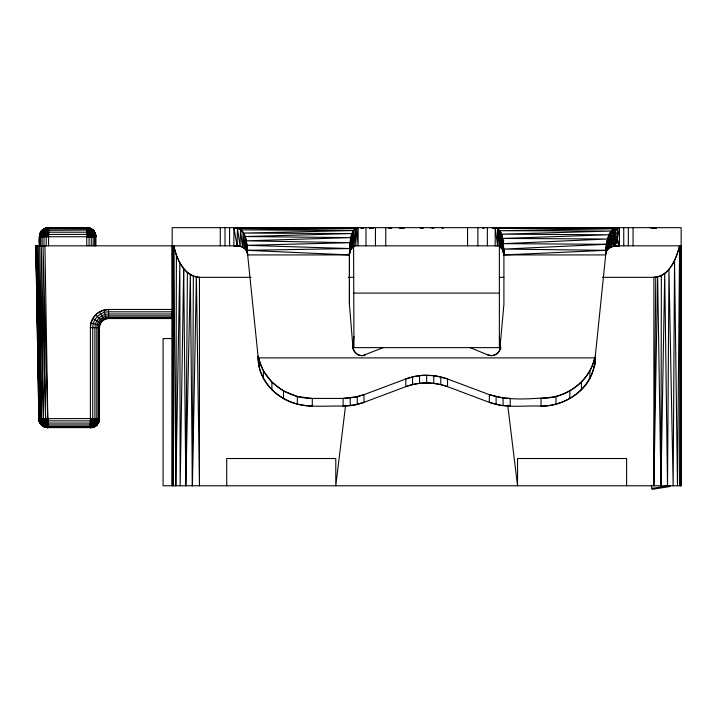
<?xml version="1.0" encoding="UTF-8"?>
<svg xmlns="http://www.w3.org/2000/svg" width="717" height="717" viewBox="0 0 717 717"><rect width="100%" height="100%" fill="white"/><g stroke="black" fill="none" stroke-linecap="round" stroke-linejoin="round"><path stroke-width="1.08" d="M239.783 245.832L35.85 245.832L38.87 418.683L39.955 422.815L41.461 424.876L44.033 426.732L47.958 427.61L44.938 245.832L35.85 245.832L38.87 418.683C38.826 423.487 43.163 427.69 47.958 427.61L90.387 427.61C95.253 427.744 99.564 423.362 99.475 418.522L99.475 327.633C99.439 322.767 103.696 318.509 108.563 318.545L171.999 318.545M43.396 229.843C39.614 229.798 39.05 241.091 40.161 233.509C41.021 230.39 44.248 228.114 47.483 228.965L48.577 227.863C39.462 227.361 37.777 239.236 39.489 245.832M86.748 245.832L86.748 227.656C91.615 227.656 95.719 231.941 95.836 236.744C96.634 232.308 89.966 225.989 86.748 228.373L88.863 228.329L86.748 227.656L48.577 227.656C43.71 227.594 39.39 231.851 39.489 236.744L95.836 236.744L95.836 245.832M383.407 347.512L362.838 355.578A8.98 8.98 0 0 1 357.021 354.153L354.252 351.276L352.934 347.288L349.412 304.268L349.412 254.92C350.64 246.343 347.844 231.143 358.142 227.656L358.142 245.832L356.627 227.881L233.885 227.656L233.885 245.832C239.899 245.053 247.607 247.957 247.661 254.92L258.111 356.752M497.544 245.232L495.196 227.656L619.452 227.656L619.452 245.832C613.42 245.062 605.748 247.974 605.668 254.92L503.917 254.92C503.209 246.065 504.481 235.212 497.759 228.356L497.544 245.832L497.759 228.356L495.196 227.656L495.196 245.832C500.627 243.529 504.275 250.296 503.917 254.92L503.917 304.268L499.767 349.923A8.98 8.98 0 0 1 495.832 354.44A9.061 9.061 0 0 1 492.014 355.587L487.856 354.942L469.922 347.512M258.048 356.188C257.448 375.556 270.632 393.077 287.929 400.928C305.325 408.556 324.702 405.526 343.111 406.118C350.228 406.028 357.281 404.764 363.976 402.354L405.795 386.66C419.158 381.731 434.179 381.731 447.533 386.66L489.353 402.354C505.87 408.573 523.867 405.293 541.039 406.118C557.602 405.974 573.797 398.957 584.678 386.364C591.821 377.778 594.94 367.113 595.289 356.188L606.501 247.141L605.928 250.332L503.917 254.92C501.694 246.935 504.123 238.169 499.91 230.65L499.373 245.832L499.373 347.628L353.956 347.628L353.517 230.498L355.247 228.58L358.142 227.656L233.885 227.656L237.157 245.94C241.701 245.94 246.791 248.458 247.401 253.397C247.177 243.932 246.558 227.854 233.885 227.656L237.892 228.14M503.334 250.896L502.554 238.537L502.223 249.005L503.8 253.289L503.334 243.807L502.949 250.296M503.755 252.859L503.764 249.22L503.468 251.739M558.534 228.365L619.452 227.656C609.226 227.164 606.268 239.344 607.514 247.49L608.706 248.36C607.944 240.15 608.034 227.02 619.452 227.656L617.382 238.627L613.922 246.209L612.936 242.982L612.936 229.323L610.759 234.584L610.651 247.141L608.939 245.474L608.939 234.674L610.651 234.701L610.759 243.968L613.922 242.713L612.936 239.568L613.922 235.723L613.922 232.236L612.936 229.323M608.706 248.36L608.706 237.856L607.514 238.994L606.501 244.291L605.928 253.397C606.761 247.051 614.102 245.465 619.452 245.832L617.382 238.627L615.446 238.86L617.382 235.006L615.446 231.716L617.382 227.764L617.382 242.247L619.452 245.832M602.379 277.318L653.886 277.318C669.49 276.43 676.301 258.685 679.591 245.832L680.218 485.776L680.451 245.832M172.179 338.541L163.091 338.541L163.091 485.776L681.15 485.776L681.15 227.656L172.179 227.656L172.179 485.776L172.358 245.832L173.111 485.776L173.738 245.832C176.696 258.909 183.875 276.412 199.451 277.318L250.95 277.318M175.835 485.776L173.738 245.832L176.212 254.831L179.608 262.53L183.677 268.624L180.164 485.776L179.833 262.897L175.835 485.776L176.409 255.333M239.442 245.841L233.885 245.832L237.157 245.94L237.426 228.015L240.087 246.334L240.545 229.431L242.471 247.06L243.153 232.281L243.995 247.876L245.026 236.305L245.259 248.951L246.281 241.055L246.971 251.748C247.087 242.955 245.949 227.414 233.885 227.656M660.94 485.776L664.722 273.401L667.518 485.776L668.952 269.44L673.164 485.776L674.527 260.934L677.493 485.776L679.591 245.832C676.292 258.631 669.544 276.61 653.886 277.318L653.886 485.776L657.632 276.861L660.94 485.776L661.37 275.471M35.967 245.85L39.175 418.674C38.234 424.679 46.919 424.356 45.601 418.558L43.047 245.85L47.958 427.61C43.334 427.69 38.539 423.496 39.175 418.674L36.289 245.859L40.08 418.656C41.694 421.946 44.409 425.557 47.976 427.189L45.798 427.359L41.729 425.145M192.389 485.776L193.357 276.099L187.415 272.442L183.704 268.651L185.811 485.776L190.346 274.575L192.389 485.776L196.404 277.013L193.357 276.099M246.254 250.251L246.281 241.055M680.218 485.776L680.98 245.832L681.15 485.776M95.836 236.744C95.917 231.833 91.579 227.612 86.748 227.656C95.209 230.587 92.233 228.633 95.836 236.744L95.522 234.396L94.339 232.693L94.411 233.276M185.811 485.776L187.415 272.442M653.886 485.776L655.75 277.201M502.241 248.423L501.47 234.19L501.308 247.903L501.47 234.19L500.403 247.15L502.554 248.978M48.577 228.66C46.955 225.532 42.33 231.116 40.797 232.873L41.765 230.749L44.033 228.875L48.577 227.656L47.582 227.889L48.577 228.373M88.137 228.293L87.591 227.746L86.748 230.318L91.884 230.838L94.895 233.061L95.236 235.239L94.527 236.744L94.241 231.761L90.378 230.032L48.577 230.318M349.959 251.407L350.604 249.848L350.111 242.839C349.349 266.688 347.189 248.808 353.956 245.832L355.247 228.58L355.784 245.832L356.627 227.881L237.784 228.105L355.166 228.633L241.1 229.852L353.436 230.551L243.619 233.079L352.002 233.545L245.106 236.547L350.891 237.632L246.236 240.813L350.084 242.704L246.962 245.331L349.591 248.548L247.401 250.332L247.661 254.92L349.412 254.92L350.936 237.712L353.517 230.498L353.517 246.056L350.111 250.547L349.457 253.926L349.412 304.268M171.999 318.231L108.563 318.231C103.526 318.205 99.134 322.605 99.161 327.633L99.206 420.709L99.358 418.522C99.645 422.25 96.84 425.844 93.416 426.974C96.912 426.758 102.773 417.679 96.956 418.522L94.142 422.286L90.387 424.948L47.958 424.948M93.64 231.985C94.51 229.825 88.594 227.423 89.571 228.436M48.577 227.863L48.12 228.338C43.862 227.45 39.211 231.716 42.052 235.893L41.568 236.744L40.493 236.744C39.417 232.792 42.33 228.804 46.22 227.97L86.748 227.97C92.341 227.119 92.565 235.248 86.748 234.396L48.577 234.396M171.999 309.457L108.563 309.457L101.393 310.945A17.916 17.916 0 0 0 92.43 319.298L90.942 323.268L90.387 327.633L90.387 427.61C96.239 428.73 98.552 420.162 92.161 419.508L91.391 418.522L90.387 424.948C94.088 424.464 98.13 422.331 99.206 418.504L98.525 422.205L97.413 423.935L96.598 424.482L98.901 421.56L98.552 418.486L95.307 422.573L90.387 424.948C92.887 431.069 100.38 422.591 99.475 418.522L38.87 418.683L39.543 421.641L41.183 423.747L41.048 423.191M39.175 420.861L40.627 423.308L42.375 424.347L43.217 423.182L41.622 421.999L41.452 420.01L39.632 245.859L43.414 418.603L41.622 421.999C41.962 425.038 44.678 428.219 47.976 427.189L47.376 427.574M247.401 250.332L349.412 254.92L349.6 248.691L349.95 251.075M350.586 249.355L350.936 237.712L351.491 248.485L350.604 249.848M610.759 234.584L612.936 236.153L610.759 237.712L612.936 239.568L610.759 240.84L612.936 242.982L610.651 247.141L610.759 231.448M39.534 236.744L39.569 235.902L47.734 227.746L48.577 227.71M351.473 247.867L352.083 233.545L352.612 247.383L352.083 247.159L352.083 233.545M258.174 357.326L258.245 357.891L595.083 357.891L594.949 360.526L594.68 357.891C589.356 382.26 565.283 398.374 541.039 398.437L541.039 406.118C568.348 406.593 595.917 384.527 595.289 356.188M41.505 232.165L41.855 230.659L43.97 229.27M605.928 253.397L606.143 249.453L608.706 243.108L607.514 243.242L606.143 251.443L606.501 244.309L608.939 234.674M352.603 246.684L353.517 230.498M97.127 424.616L93.819 426.785L90.387 424.948L93.99 418.522L96.598 421.426L96.947 423.469L94.536 426.606L90.387 427.61L93.093 426.938M98.166 423.227C100.129 415.95 98.256 426.194 94.536 426.606M606.914 243.188L607.048 241.055L606.77 242.83M92.878 231.232L93.174 230.318L91.292 228.875L93.604 230.793L94.769 233.115M96.956 418.522L98.193 420.691L97.871 423.505M349.412 254.92C349.43 251.649 350.783 247.992 353.956 246.576L353.517 246.056M42.778 425.082L40.502 423.738L40.116 421.793L40.636 422.394M608.706 237.856L607.514 241.118L608.706 240.482L607.514 243.242L607.326 241.79L606.501 245.725L607.326 243.807L606.143 250.448L607.326 249.875L607.514 247.49L608.706 245.734L607.514 245.366L607.514 247.49M39.811 422.205L41.532 418.629L38.216 245.868L40.08 418.656L39.166 420.601C40.044 424.751 43.907 427.305 47.958 427.61L44.033 426.732L47.958 427.61C43.145 427.637 38.924 423.487 38.87 418.683L39.166 420.601M91.884 229.234C95.621 232.577 91.05 237.954 86.748 236.744C89.078 235.149 94.599 231.86 90.369 228.831L86.748 230.318L88.962 236.744L92.511 236.744C94.384 234.889 94.958 231.367 92.448 229.79C90.387 229.028 94.68 230.605 94.223 232.138L94.859 232.774L92.744 229.942L90.001 228.866M86.748 236.744C92.636 236.144 95.047 229.019 88.37 227.845M87.788 232.774L86.748 232.2L87.537 230.345L86.874 229.79L87.232 228.535C90.082 228.32 90.826 232.46 87.788 232.774L86.748 234.396L88.487 234.952M40.233 423.2C39.211 422.707 38.763 418.62 39.856 420.61C38.978 424.787 44.454 427.269 47.958 427.493L45.718 427.036M40.071 233.608L39.489 236.744L41.461 236.493L48.577 229.234L47.483 228.965M41.353 231.887L42.151 230.318L48.577 236.744L48.577 230.471C44.167 226.832 38.593 232.03 41.568 236.744M345.612 405.177L335.78 485.776L335.78 458.513L226.715 458.513L226.715 485.776M352.477 348.865L353.956 336.721M108.563 318.545L108.563 309.457C98.829 309.394 90.324 317.9 90.387 327.633L99.475 327.633M99.475 418.522C99.502 423.388 95.244 427.637 90.387 427.61L92.126 427.26L47.958 427.296M99.206 418.504L98.713 422.044M47.008 426.857L47.976 427.215C43.612 427.941 41.595 422.134 41.532 418.629L39.74 419.803C40.071 422.922 44.382 422.483 44.364 419.454L45.601 418.558L41.254 245.859L43.414 418.603L44.364 419.454L47.949 420.171L44.714 423.944L42.375 424.347L44.839 425.253L46.408 424.312L47.949 421.784L41.532 418.629L40.681 419.113L40.08 418.656L37.087 245.868M95.719 236.744L95.262 233.706M40.161 234.629L40.161 233.509M47.958 425.226L45.771 426.059L44.23 425.862L40.914 424.106L40.6 421.39L41.532 418.629L44.293 422.537L47.958 425.226L47.806 426.203C44.642 428.488 42.518 423.864 41.882 421.39M98.901 421.56L98.901 419.436M500.394 347.288C500.027 353.203 493.296 357.317 487.856 354.942M93.613 231.197L94.617 232.2C93.219 229.709 87.868 225.496 86.748 230.318L92.448 232.729L95.424 236.744L95.702 235.633M96.956 424.796L97.718 423.12M92.161 419.508L92.394 418.522L94.958 419.606L95.522 418.522L96.544 419.257L97.718 421.291L97.225 424.276L93.918 425.414L90.387 424.948L92.161 419.508L90.387 418.522L91.193 420.144C94.949 419.812 97.476 425.154 93.443 426.767M41.953 230.56L41.864 232.935L43.862 236.744L44.293 234.943C38.126 231.098 47.474 226.913 41.514 231.143M90.172 228.338L88.747 228.598L86.748 230.318L92.547 232.299L95.567 236.09M99.161 420.18C98.444 424.034 93.784 425.244 90.387 424.948L94.958 419.606M351.429 235.929L351.859 234.19M45.18 427.153L46.39 427M42.034 425.36L40.932 422.752L41.532 418.629C42.769 418.728 41.183 419.92 41.084 418.871M43.414 418.603L41.631 420.028L42.563 421.963L41.927 423.227L43.979 424.285L42.948 425.324L44.839 425.253L43.647 426.14L42.536 425.817M46.686 421.345L47.958 418.522M39.794 245.832L39.794 234.396C41.048 226.491 45.619 232.12 48.586 234.558L47.116 236.744C46.067 234.791 41.308 232.2 42.688 229.978M47.958 426.391L90.387 426.391L91.176 424.921L90.503 424.365L90.387 420.87L91.193 420.144M44.373 231.107L43.629 232.873L39.758 236.744L40.313 235.167M47.116 236.744L48.586 234.558L45.682 235.239L45.861 234.029L48.577 230.471L48.577 229.234L46.748 229.709M42.832 425.844L41.425 423.048L41.532 418.629L44.857 421.874L47.949 423.693L46.739 425.611L45.7 424.858L43.002 421.766L41.532 418.629L44.364 419.454M43.862 236.744L48.595 231.394L43.997 229.673M613.922 232.236L615.446 228.14L615.446 242.436L617.382 242.247L613.922 246.209L613.922 235.723L612.936 232.738L613.922 232.236L615.446 235.284L613.922 239.218L615.446 242.436M38.933 419.678L39.587 421.318M98.337 420.915L98.865 420.028L97.781 422.806L96.867 422.143M351.491 248.485L352.083 247.159M48.12 228.338L44.956 231.501L44.284 233.661L46.408 232.631M94.554 234.943L93.497 236.744L90.575 232.908L86.748 230.318L89.93 229.395L92.197 229.709M40.654 232.586L41.72 230.793M40.493 236.744L41.12 235.382M96.947 423.469L97.718 421.291L98.337 422.214M40.466 232.774L41.192 231.466M95.397 425.979L93.3 426.113L90.387 424.948L95.011 422.098L97.727 418.504L98.865 421.408L98.525 420.171M42.868 229.79C42.895 229.996 47.528 231.053 48.604 232.765L45.816 236.744L44.293 234.943M258.505 362.067L258.245 357.891L263.399 370.895L271.904 382.215L283.511 390.989L297.322 396.537L312.289 398.437L343.111 398.437L354.906 397.254L363.976 394.673L405.795 378.979C419.158 374.05 434.179 374.05 447.533 378.979L489.353 394.673C510.047 401.332 532.534 398.607 553.829 397.101C573.304 392.791 590.432 377.751 594.68 357.891L594.68 365.571L595.083 357.891L594.967 359.208M42.052 235.893L42.482 236.744L44.884 234.351L45.807 232.147L43.629 232.873M41.649 231.017L42.294 230.22M97.001 424.625L95.218 425.755L95.899 424.796M95.424 236.744C96.105 232.55 90.503 230.193 86.748 230.318L90.898 236.744L91.758 235.382L86.748 230.318L90.781 229.709L93.793 231.035L90.692 228.615L86.748 227.71M610.651 234.701L608.939 237.372L610.651 237.811L608.939 240.07L610.651 240.921L608.939 242.767L610.651 244.031L608.939 245.474M95.522 426.032L95.836 425.557M42.724 229.79L44.033 228.875L40.708 232.2L43.145 229.512M40.708 232.2L41.64 230.874M48.577 232.2L86.748 232.2L88.325 230.417L86.748 228.875L48.577 228.875M96.186 423.917L98.256 421.73M88.962 236.744L90.181 235.167M90.871 426.732L90.387 427.296L91.391 427.556L94.958 426.301M92.565 229.906L93.21 230.408M94.698 234.351L94.241 231.761M98.193 422.806L94.814 424.787L90.387 424.948L94.214 425.817L96.661 425.038M43.343 230.327L42.169 230.345L42.151 231.089M39.668 235.122L46.955 227.845M48.568 227.925L47.949 228.553L47.546 227.925L48.577 227.656L48.577 245.832M42.76 229.906L46.22 227.97L39.794 234.396L40.977 232.693M40.367 232.882L44.705 228.535M42.653 229.861L44.606 228.633L43.307 229.35M45.305 228.365L46.184 228.006M92.789 230.704L92.968 230.157M93.022 235.893L90.898 236.744M87.349 230.713L88.074 231.017M97.225 424.276L97.736 423.792M90.871 422.385C93.721 422.17 94.456 426.31 91.418 426.633L90.387 426.391L91.937 424.652L90.387 423.066L47.958 423.066M46.48 427.341L47.976 426.274L46.739 425.611M46.928 233.061L44.884 234.351M41.487 420.951L41.532 418.629L41.622 420.028L40.681 419.113M44.033 228.875L41.989 230.524L41.855 231.815M44.956 231.501L43.181 232.299M86.748 234.396C91.328 233.751 91.713 228.096 86.748 227.97L87.564 227.845M46.372 234.549L47.663 233.706M93.318 232.873L94.079 232.147L94.617 233.536L94.142 233.661L93.228 231.501M94.94 236.117L95.567 235.714L94.994 234.459L95.486 234.952M91.418 426.633L90.387 427.296L92.744 426.83M352.612 247.383L353.956 246.576M42.85 229.816L42.115 230.542M47.456 235.633L45.054 235.866M46.013 422.663L47.949 421.784M93.802 426.929L90.387 427.296C94.662 427.655 95.558 421.65 90.978 421.659L90.387 420.87L47.958 420.87M92.099 230.453L93.049 230.247M46.408 424.312L47.949 423.693M501.81 241.79L503.863 240.984M535.59 228.454L537.633 227.648L534.344 228.275M95.576 425.342L96.23 425.091M482.765 228.436L484.844 227.656M91.901 427.117C96.858 426.454 94.725 420.01 90.387 420.87M47.976 426.274L46.757 426.687L43.647 426.14L45.771 426.059L44.454 426.776M535.536 228.347L537.633 227.648M503.934 228.356L506.041 227.656L502.814 228.275M44.311 228.929L45.61 228.58M94.268 426.714L90.387 427.61M357.218 396.752L363.976 394.673L363.976 402.354L354.906 404.935L343.111 406.118L343.111 398.437L357.218 396.752L357.218 404.433M554.752 228.275L556.876 227.656L580.887 227.648L577.642 228.382M355.498 228.409L358.142 227.656L355.578 228.356M563.445 228.239L565.596 227.656L562.379 228.445M365.473 354.942C360.042 357.317 353.302 353.203 352.934 347.288M553.658 228.481L556.876 227.656L552.457 228.329M492.256 228.472L495.51 227.648M258.505 363.107L258.649 357.891C263.659 382.34 288.109 398.527 312.289 398.437L312.289 406.118C287.445 406.118 261.875 388.704 258.514 363.107M46.399 427.341L45.798 427.359L47.976 427.215M524.028 228.382L527.3 227.656L521.761 228.365M577.633 228.329L580.887 227.648M48.577 227.656L46.04 228.149M96.544 419.257L97.431 419.087M606.448 227.656L602.074 228.454L607.675 227.656M45.341 427.207L47.259 426.929M651.905 488.429L668.8 485.759M92.547 232.299L93.174 232.2L92.502 231.107M42.437 230.22L42.787 230.453M503.764 249.22L503.917 254.92L502.33 249.122L499.373 246.576L500.412 246.442L499.91 230.65M90.387 426.391C93.389 426.83 93.282 422.627 90.387 423.066M86.748 232.2C89.759 232.64 89.643 228.436 86.748 228.875M615.912 228.015L619.452 227.656M94.447 426.409L93.542 426.4M45.789 427.036L47.331 427.368M497.831 228.409L616.468 227.898L495.196 227.656L497.831 228.409L613.815 228.795L500 230.704L611.063 231.053L501.542 234.172L608.876 234.782L502.599 238.438L607.505 239.012L503.352 243.663L606.501 244.291L606.143 252.438M39.023 245.868L36.074 245.85L36.217 253.657M353.956 245.832L499.373 245.832L497.759 228.356M613.546 245.832L681.15 245.832M348.354 277.318L353.956 277.318M499.373 277.318L503.854 277.318M353.956 293.092L499.373 293.092M171.999 311.805L108.563 311.805C100.093 311.752 92.681 319.164 92.735 327.633L92.735 418.522M171.999 314.001L108.563 314.001C101.267 313.956 94.877 320.338 94.931 327.633L94.931 418.522M171.999 315.883L108.563 315.883C102.271 315.838 96.768 321.341 96.813 327.633L96.813 418.522M171.999 317.326L108.563 317.326C103.042 317.29 98.22 322.121 98.256 327.633L98.256 418.522M615.544 228.105L495.196 227.656M319.594 227.656L323.967 228.454L318.366 227.656L322.74 228.445M345.424 228.365L236.861 227.898L238.636 228.49M44.786 426.373L43.898 426.364L44.687 426.911M594.832 358.052L594.967 360.534M47.958 427.493L46.318 427.278M90.369 228.831L91.319 228.965M90.387 424.948L94.931 424.088L96.813 423.066L96.132 422.725M91.328 229.673L91.776 229.7M503.101 398.016L510.226 398.437L510.226 406.118L500.744 405.356L489.353 402.354L489.353 394.673L503.101 398.016L503.101 405.697M47.322 427.565L47.958 427.61M655.311 228.131L650.247 227.656L656.082 228.284M501.326 247.231L499.373 246.576M87.591 227.746L86.748 227.656L89.786 228.293M404.28 228.365L398.742 227.656L402.004 228.382M371.289 228.275L369.165 227.656L373.584 228.329M87.537 230.408L88.316 230.542L87.537 230.345M423.227 228.275L420.001 227.656L422.098 228.356M390.451 228.454L388.408 227.648L391.697 228.275M348.408 228.329L345.155 227.648L348.399 228.382M654.397 227.979L656.198 228.418M363.662 228.445L360.445 227.656L362.596 228.239M430.532 227.648L433.785 228.472M369.165 227.656L372.383 228.481M91.005 322.928L99.78 325.285M42.034 418.8L42.572 418.97M88.334 227.97L92.672 229.861M388.408 227.648L390.505 228.347M86.748 230.318L91.543 232.935L94.527 236.744M43.361 425.844L41.344 424.706M441.197 227.656L443.276 228.436M42.67 425.916L41.711 424.061M45.458 426.893L45.996 427.144M92.816 318.545L100.685 323.089M93.515 230.713L93.802 231.143M92.592 229.79L93.201 230.542M90.611 228.535L91.202 229.126M93.649 231.573L93.972 231.887L93.318 230.659M95.522 234.396L94.913 233.778M95.711 314.781L102.137 321.207M45.601 418.558L47.035 420.019M42.303 425.62L41.461 424.455M40.089 422.205L40.672 422.887M86.748 227.97L87.232 228.535M93.327 230.471L94.097 231.394M98.193 420.691L98.623 421.238M40.035 422.985L40.914 424.106M92.394 418.522L93.416 419.911M99.475 311.895L104.019 319.764M91.758 235.382L92.511 236.744M39.175 418.674L39.74 419.803M501.47 247.392L502.223 249.005M39.103 420.664L39.543 421.641M41.452 420.01L41.738 420.718M39.354 420.045L39.677 421.004M40.761 423.397L40.977 424.061M41.837 419.992L42.133 420.924M94.554 232.631L95.236 235.239M94.895 233.061L95.289 234.549M103.857 310.076L106.206 318.85M258.371 359.477L258.505 359.979L258.371 358.948M47.842 230.112L48.003 231.035M95.522 418.522L95.836 420.341M669.857 485.588L670.001 486.511L652.049 489.353L651.403 485.292M499.373 336.721L500.86 348.865M507.726 405.177L517.549 485.776L517.549 458.513L626.613 458.513L626.613 485.776M41.559 419.337L41.631 420.028M246.98 245.492L247.401 253.397M502.554 238.537L502.967 249.848M503.334 243.807L503.477 251.434M36.442 265.917L36.917 292.679M37.176 307.172L37.634 332.822M37.92 348.426L38.359 372.957M38.637 388.569L39.077 413.1M37.589 307.181L37.642 310.524M38.18 348.435L38.351 360.696M38.745 388.569L39.085 411.988M607.048 241.055L607.057 243.099M349.6 248.691L349.6 252.662M172.878 245.832L173.111 485.776M95.567 235.714L95.522 245.832M633.057 227.656L633.057 245.832M628.334 227.656L628.334 245.832M623.745 227.656L623.745 245.832M607.326 241.79L607.326 249.875M589.93 370.895L589.93 378.576M581.433 382.215L581.433 389.896M569.827 390.989L569.827 398.67M556.007 396.537L556.007 404.218M496.11 396.752L496.11 404.433M487.354 227.656L487.354 245.832M477.881 227.656L477.881 245.832M467.565 227.656L467.565 245.832M440.776 376.9L440.776 384.581M433.785 375.636L433.785 383.317M426.669 375.215L426.669 382.896M419.544 375.636L419.544 383.317M412.553 376.9L412.553 384.581M385.764 227.656L385.764 245.832M375.448 227.656L375.448 245.832M365.984 227.656L365.984 245.832M350.936 237.712L350.936 248.674M350.111 242.839L350.111 250.547M350.228 398.016L350.228 405.697M297.322 396.537L297.322 404.218M283.511 390.989L283.511 398.67M271.904 382.215L271.904 389.896M263.399 370.895L263.399 378.576M229.583 227.656L229.583 245.832M225.004 227.656L225.004 245.832M220.28 227.656L220.28 245.832M94.617 236.744L94.617 245.832M93.174 236.744L93.174 245.832M91.292 236.744L91.292 245.832M89.096 236.744L89.096 245.832M46.22 236.744L46.22 245.832M44.033 236.744L44.033 245.832M42.151 236.744L42.151 245.832M40.708 236.744L40.708 245.832M258.649 357.891L258.649 365.571L258.649 357.891M606.501 244.309L605.928 250.332L503.764 249.077L606.501 244.291M87.734 227.889L87.205 228.338L86.748 227.863L87.734 227.889M414.148 376.497L405.795 378.979L405.795 386.66C419.185 381.561 434.099 381.973 447.533 386.66L447.533 378.979L435.013 375.726L422.492 375.26L414.148 376.497M587.42 227.656L584.167 228.365L587.42 227.656M597.906 227.656L594.626 228.302L597.906 227.656M601.554 227.656L598.283 228.284L601.554 227.656M610.857 247.051L608.616 247.06L610.857 247.051M616.073 245.94L613.851 245.949L616.073 245.94M613.125 246.343L610.902 246.352L613.125 246.343M199.451 277.318L196.404 277.013L199.451 485.776L199.451 277.318M331.415 228.266L328.135 227.656L331.415 228.302M327.777 228.266L324.487 227.656L327.759 228.284M341.901 228.329L338.621 227.656L341.875 228.365"/></g></svg>
